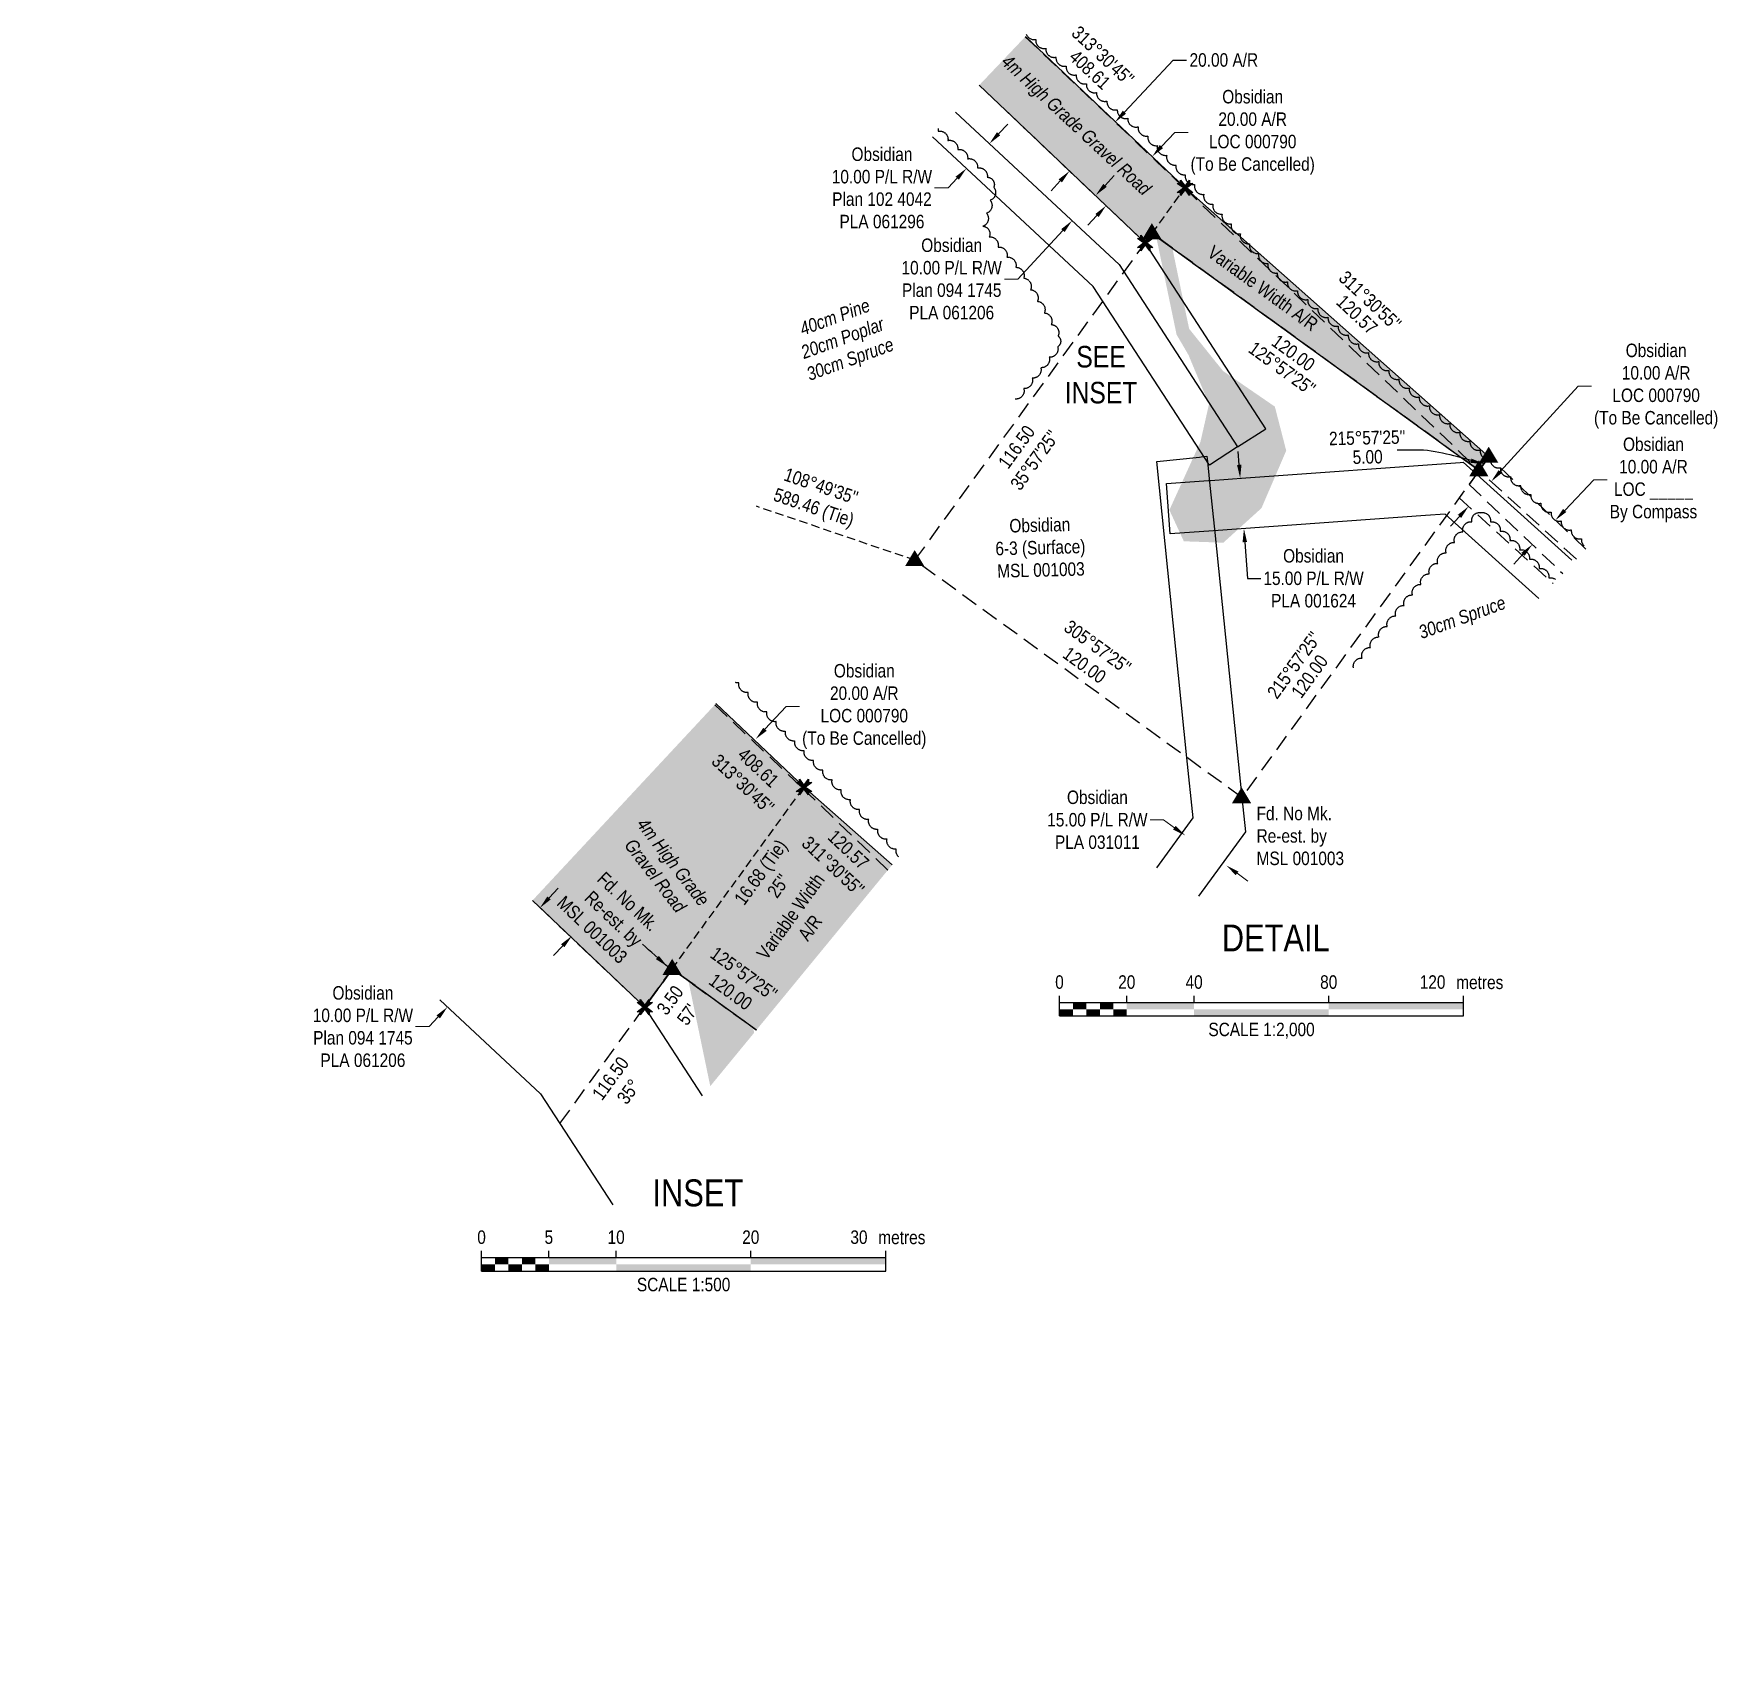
# Model space of a CAD drawing. Extents: x 615758 to 621285, y 5855650 to 5861424.
# Drawn here: x 617417 to 618667, y 5855650 to 5856859 of the extents above; entities that cross this region are included whole.
import ezdxf
from ezdxf.enums import TextEntityAlignment as Align

# ---------------------------------------------------------------- set-up
doc = ezdxf.new("R2010")
doc.units = 0
doc.header["$LTSCALE"] = 5
doc.header["$PDSIZE"] = 0.5
for name, pattern in [('0', [1, 1, 0]), ('foc-ACCESSROAD', [3.75, 2.5, -1.25]), ('foc-TIELINE', [1.875, 1.25, -0.625])]:
    doc.linetypes.add(name, pattern=pattern)
doc.layers.get('Defpoints').update_dxf_attribs({"color": 9})
for name, color, linetype in [('AS-ROADS', 254, 'Continuous'), ('C-AR', 13, 'foc-ACCESSROAD'), ('C-RW', 13, 'Continuous'), ('C-WS', 13, 'foc-ACCESSROAD'), ('DETAIL-T', 7, 'Continuous'), ('L-BD', 7, 'Continuous'), ('L-MON', 1, 'Continuous'), ('L-TIE', 7, 'foc-TIELINE'), ('P-PROPOSED', 10, 'Continuous'), ('P-PROPOSED-H', 21, 'Continuous'), ('P-TXT', 4, 'Continuous'), ('T-BUSH', 110, '0'), ('T-BUSH-T', 110, 'Continuous')]:
    doc.layers.add(name, color=color, linetype=linetype)
for name, color, linetype, lineweight in [('C-AR-T', 13, 'Continuous', 9), ('C-RW-T', 13, 'Continuous', 9), ('C-WS-T', 13, 'Continuous', 9), ('T-TEXT', 48, 'Continuous', 18)]:
    doc.layers.add(name, color=color, linetype=linetype, lineweight=lineweight)
doc.styles.add('80', font='ARIALN.TTF', dxfattribs={"height": 10})
doc.styles.add('80CG', font='ARIALN.TTF', dxfattribs={"height": 10})
doc.styles.add('80L', font='ARIALN.TTF', dxfattribs={"height": 10})
doc.styles.add('80LS', font='ARIALNI.TTF', dxfattribs={"height": 10})
doc.dimstyles.new('Compass 5 000', dxfattribs={"dimscale": 5, "dimtxt": 9, "dimasz": 2, "dimexe": 0.2, "dimexo": 0.0625, "dimgap": 0.5, "dimtad": 0, "dimtih": 1, "dimtoh": 1, "dimzin": 0, "dimdsep": 46, "dimtxsty": '80CG', "dimcen": 0.1, "dimse1": 1, "dimse2": 1, "dimclrd": 256, "dimclrt": 256, "dimaunit": 1, "dimadec": 4, "dimazin": 0, "dimtfac": 0.06, "dimtofl": 0, "dimtmove": 0, "dimatfit": 1, "dimfxl": 0.2, "dimtolj": 1, "dimtzin": 0, "dimlwd": -1, "dimarcsym": 0})

# ---------------------------------------------------------------- blocks, each defined once
blk = doc.blocks.new('*D477')
at = {"layer": 'C-AR-T', "transparency": 16777216}
for p, q in [((618254.5, 5856774.9), (618264.4, 5856785.5)), ((618264.4, 5856785.5), (618274.4, 5856785.5)), ((618206.7, 5856723.8), (618199.9, 5856716.5))]:
    blk.add_line(p, q, dxfattribs=at)
for points in [[(618253.3, 5856776.1), (618255.7, 5856773.8), (618247.7, 5856767.6)], [(618205.5, 5856724.9), (618207.9, 5856722.6), (618213.5, 5856731.1)]]:
    blk.add_solid(points, dxfattribs=at)
at = {"layer": 'Defpoints', "color": 0, "transparency": 16777216}
for p in [(618163.2, 5856846.5), (618129.1, 5856810), (618247.7, 5856767.6)]:
    blk.add_point(p, dxfattribs=at)
at = {"layer": 'C-AR-T', "transparency": 16777216, "insert": (618322.3, 5856785.5), "char_height": 10, "attachment_point": 5, "style": '80CG'}
blk.add_mtext('\\A1;Obsidian\\P20.00 A/R \\PLOC 000790\\P(To Be Cancelled)', dxfattribs=at)
blk = doc.blocks.new('*D476')
at = {"layer": 'C-RW-T', "transparency": 16777216}
for p, q in [((618256.1, 5856275), (618246.1, 5856275)), ((618264.2, 5856269.1), (618256.1, 5856275)), ((618310.7, 5856235.3), (618318.8, 5856229.4))]:
    blk.add_line(p, q, dxfattribs=at)
for points in [[(618265.1, 5856270.5), (618263.2, 5856267.8), (618272.3, 5856263.3)], [(618311.7, 5856236.6), (618309.7, 5856233.9), (618302.6, 5856241.2)]]:
    blk.add_solid(points, dxfattribs=at)
at = {"layer": 'Defpoints', "color": 0, "transparency": 16777216}
for p in [(618272.3, 5856263.3), (617842, 5855672.2), (617872.3, 5855650.1)]:
    blk.add_point(p, dxfattribs=at)
at = {"layer": 'C-RW-T', "transparency": 16777216, "insert": (618207, 5856275), "char_height": 10, "attachment_point": 5, "style": '80CG'}
blk.add_mtext('\\A1;Obsidian\\P15.00 P/L R/W\\PPLA 031011', dxfattribs=at)
blk = doc.blocks.new('STRIA')
blk.add_hatch(color=255).paths.add_polyline_path([(-0.04, 1.52), (-1.47, -0.87), (1.39, -0.87)])
blk = doc.blocks.new('STRIAA')
blk.add_blockref('STRIA', (0, 0))
blk = doc.blocks.new('STRIB')
at = {"color": 1}
blk.add_solid([(-1.12, -0.67), (-0.04, 1.13), (1.04, -0.67)], dxfattribs=at)
blk = doc.blocks.new('STRIBB')
blk.add_blockref('STRIB', (0, 0))
blk = doc.blocks.new('STRICC')
for name in ['STRIAA', 'STRIBB']:
    blk.add_blockref(name, (0, 0))
blk = doc.blocks.new('fdspike')
blk.add_blockref('STRICC', (0, 0))
blk = doc.blocks.new('TRIA')
blk.add_hatch(color=255).paths.add_polyline_path([(-0.04, 1.52), (-1.47, -0.87), (1.39, -0.87)])
blk = doc.blocks.new('TRIAA')
blk.add_blockref('TRIA', (0, 0))
blk = doc.blocks.new('TRIB')
at = {"color": 1}
blk.add_lwpolyline([(-1.12, -0.67), (-0.04, 1.13), (1.04, -0.67)], close=True, dxfattribs=at)
blk = doc.blocks.new('TRIBB')
blk.add_blockref('TRIB', (0, 0))
blk = doc.blocks.new('TRICC')
for name in ['TRIAA', 'TRIBB']:
    blk.add_blockref(name, (0, 0))
blk = doc.blocks.new('plspike')
blk.add_blockref('TRICC', (0, 0))
blk = doc.blocks.new('*D478')
at = {"layer": 'C-RW', "transparency": 16777216}
for p, q in [((618312.3, 5856538.6), (618311.6, 5856548.6)), ((618316.5, 5856481.3), (618318.4, 5856454.3)), ((618318.4, 5856454.3), (618328.4, 5856454.3))]:
    blk.add_line(p, q, dxfattribs=at)
for points in [[(618314, 5856538.8), (618310.7, 5856538.5), (618313, 5856528.7)], [(618318.1, 5856481.4), (618314.8, 5856481.1), (618315.8, 5856491.2)]]:
    blk.add_solid(points, dxfattribs=at)
at = {"layer": 'Defpoints', "color": 0, "transparency": 16777216}
for p in [(618384, 5856533.8), (618386.7, 5856496.4), (618315.8, 5856491.2)]:
    blk.add_point(p, dxfattribs=at)
at = {"layer": 'C-RW', "transparency": 16777216, "insert": (618367.5, 5856454.3), "char_height": 10, "attachment_point": 5, "style": '80CG'}
blk.add_mtext('\\A1;Obsidian\\P15.00 P/L R/W\\PPLA 001624', dxfattribs=at)
blk = doc.blocks.new('*D483')
at = {"layer": 'Defpoints', "color": 0, "transparency": 16777216}
for p in [(618181.8, 5856829), (618147.9, 5856792.6), (618186.3, 5856756.8)]:
    blk.add_point(p, dxfattribs=at)
at = {"layer": 'P-TXT', "transparency": 16777216}
for p, q in [((618227, 5856800.4), (618263.2, 5856839.2)), ((618263.2, 5856839.2), (618273.2, 5856839.2)), ((618179.4, 5856749.5), (618172.6, 5856742.2))]:
    blk.add_line(p, q, dxfattribs=at)
for points in [[(618225.8, 5856801.6), (618228.2, 5856799.3), (618220.2, 5856793.1)], [(618178.2, 5856750.6), (618180.7, 5856748.4), (618186.3, 5856756.8)]]:
    blk.add_solid(points, dxfattribs=at)
at = {"layer": 'P-TXT', "transparency": 16777216, "insert": (618300.9, 5856839.2), "char_height": 10, "attachment_point": 5, "style": '80CG'}
blk.add_mtext('\\A1;20.00 A/R', dxfattribs=at)
blk = doc.blocks.new('*D484')
at = {"layer": 'C-AR-T', "transparency": 16777216}
for p, q in [((618554, 5856504.8), (618575.6, 5856527.4)), ((618575.6, 5856527.4), (618585.6, 5856527.4)), ((618523, 5856472.2), (618516.1, 5856464.9))]:
    blk.add_line(p, q, dxfattribs=at)
for points in [[(618552.8, 5856505.9), (618555.2, 5856503.6), (618547.1, 5856497.5)], [(618521.8, 5856473.3), (618524.2, 5856471), (618529.9, 5856479.4)]]:
    blk.add_solid(points, dxfattribs=at)
at = {"layer": 'Defpoints', "color": 0, "transparency": 16777216}
for p in [(618529.9, 5856479.4), (618565, 5856480.5), (618547.8, 5856462.3)]:
    blk.add_point(p, dxfattribs=at)
at = {"layer": 'C-AR-T', "transparency": 16777216, "insert": (618619.9, 5856527.4), "char_height": 10, "attachment_point": 5, "style": '80CG'}
blk.add_mtext('\\A1;Obsidian\\P10.00 A/R \\PLOC _____\\PBy Compass', dxfattribs=at)
blk = doc.blocks.new('*U373')
at = {"color": 0}
for p, q in [((-150, 0), (-150, 15)), ((-100, 10), (-100, 15)), ((-50, 10), (-50, 15)), ((50, 10), (50, 15)), ((150.2, 0), (150.2, 15)), ((-150, 10), (150.2, 10)), ((-150, 0), (150.2, 0))]:
    blk.add_line(p, q, dxfattribs=at)
for points in [[(-150, 5), (-140, 5), (-150, 0), (-140, 0)], [(-140, 10), (-130, 10), (-140, 5), (-130, 5)], [(-130, 5), (-120, 5), (-130, 0), (-120, 0)], [(-120, 10), (-110, 10), (-120, 5), (-110, 5)], [(-110, 5), (-100, 5), (-110, 0), (-100, 0)], [(-100, 10), (-50, 10), (-100, 5), (-50, 5)], [(-50, 5), (50, 5), (-50, 0), (50, 0)], [(50, 10), (150.2, 10), (50, 5), (150.2, 5)]]:
    blk.add_solid(points, dxfattribs=at)
at = {"color": 0, "style": '80'}
blk.add_text('metres', height=10, dxfattribs=at).set_placement((162.2, 20), align=Align.CENTER)
at = {"color": 0, "char_height": 10, "style": '80'}
for s, insert, attachment_point in [('0', (-150, 30.2), 2), ('20', (-100, 30.2), 2), ('40', (-50, 30.2), 2), ('80', (50, 30.2), 2), ('120', (136.7, 30.2), 3), ('SCALE 1:2,000', (0.1, -5), 2)]:
    blk.add_mtext(s, dxfattribs=dict(at, insert=insert, attachment_point=attachment_point))
blk = doc.blocks.new('*D489')
at = {"layer": 'C-AR-T', "transparency": 16777216}
for p, q in [((618506.1, 5856533.6), (618563.9, 5856597.1)), ((618563.9, 5856597.1), (618573.9, 5856597.1)), ((618475.8, 5856500.3), (618469.1, 5856493))]:
    blk.add_line(p, q, dxfattribs=at)
for points in [[(618504.9, 5856534.7), (618507.3, 5856532.5), (618499.4, 5856526.2)], [(618474.6, 5856501.5), (618477.1, 5856499.2), (618482.6, 5856507.7)]]:
    blk.add_solid(points, dxfattribs=at)
at = {"layer": 'Defpoints', "color": 0, "transparency": 16777216}
for p in [(618482.6, 5856507.7), (618549, 5856481), (618532.2, 5856462.6)]:
    blk.add_point(p, dxfattribs=at)
at = {"layer": 'C-AR-T', "transparency": 16777216, "insert": (618621.9, 5856597.1), "char_height": 10, "attachment_point": 5, "style": '80CG'}
blk.add_mtext('\\A1;Obsidian\\P10.00 A/R \\PLOC 000790\\P(To Be Cancelled)', dxfattribs=at)
blk = doc.blocks.new('TEMP')
h = blk.add_hatch(color=255)
h.dxf.hatch_style = 1
h.paths.add_polyline_path([(0, 0.25), (-0.67, 1.15), (-0.67, 0.67), (-1.15, 0.67), (-0.25, 0), (-1.15, -0.67), (-0.67, -0.67), (-0.67, -1.15), (0, -0.25), (0.67, -1.15), (0.67, -0.67), (1.15, -0.67), (0.25, 0), (1.15, 0.67), (0.67, 0.67), (0.67, 1.15)])
h.paths.add_polyline_path([(0.57, 0.85), (0.57, 0.57), (0.85, 0.57), (0.08, 0), (0.85, -0.57), (0.57, -0.57), (0.57, -0.85), (0, -0.08), (-0.57, -0.85), (-0.57, -0.57), (-0.85, -0.57), (-0.08, 0), (-0.85, 0.57), (-0.57, 0.57), (-0.57, 0.85), (0, 0.08)], flags=16)
h = blk.add_hatch(color=1)
h.dxf.hatch_style = 1
h.paths.add_polyline_path([(0, 0.08), (-0.57, 0.85), (-0.57, 0.57), (-0.85, 0.57), (-0.08, 0), (-0.85, -0.57), (-0.57, -0.57), (-0.57, -0.85), (0, -0.08), (0.57, -0.85), (0.57, -0.57), (0.85, -0.57), (0.08, 0), (0.85, 0.57), (0.57, 0.57), (0.57, 0.85)])
at = {"color": 1}
for p, q in [((-0.08, 0), (0.08, 0)), ((0, 0.08), (0, -0.08))]:
    blk.add_line(p, q, dxfattribs=at)
at = {"color": 255, "flags": 128}
blk.add_lwpolyline([(-0.25, 0), (-1.15, 0.67), (-0.67, 0.67), (-0.67, 1.15), (0, 0.25), (0.67, 1.15), (0.67, 0.67), (1.15, 0.67), (0.25, 0), (1.15, -0.67), (0.67, -0.67), (0.67, -1.15), (0, -0.25), (-0.67, -1.15), (-0.67, -0.67), (-1.15, -0.67)], close=True, dxfattribs=at)
at = {"color": 1, "flags": 128}
blk.add_lwpolyline([(-0.08, 0), (-0.85, 0.57), (-0.57, 0.57), (-0.57, 0.85), (0, 0.08), (0.57, 0.85), (0.57, 0.57), (0.85, 0.57), (0.08, 0), (0.85, -0.57), (0.57, -0.57), (0.57, -0.85), (0, -0.08), (-0.57, -0.85), (-0.57, -0.57), (-0.85, -0.57)], close=True, dxfattribs=at)
blk = doc.blocks.new('*D490')
at = {"layer": 'C-RW-T', "transparency": 16777216}
for p, q in [((618133.6, 5856784.4), (618140.4, 5856791.7)), ((618102.9, 5856751.5), (618096.1, 5856744.2)), ((618096.1, 5856744.2), (618086.1, 5856744.2))]:
    blk.add_line(p, q, dxfattribs=at)
for points in [[(618132.4, 5856785.6), (618134.8, 5856783.3), (618126.8, 5856777.1)], [(618101.7, 5856752.6), (618104.2, 5856750.4), (618109.8, 5856758.8)]]:
    blk.add_solid(points, dxfattribs=at)
at = {"layer": 'Defpoints', "color": 0, "transparency": 16777216}
for p in [(618125.9, 5856777.9), (618108.9, 5856759.6), (618109.8, 5856758.8)]:
    blk.add_point(p, dxfattribs=at)
at = {"layer": 'C-RW-T', "transparency": 16777216, "insert": (618047, 5856744.2), "char_height": 10, "attachment_point": 5, "style": '80CG'}
blk.add_mtext('\\A1;Obsidian\\P10.00 P/L R/W\\PPlan 102 4042\\PPLA 061296', dxfattribs=at)
blk = doc.blocks.new('*D491')
at = {"layer": 'C-RW-T', "transparency": 16777216}
for p, q in [((618212.7, 5856746.1), (618219.5, 5856753.4)), ((618181.4, 5856712.6), (618147.9, 5856676.6)), ((618147.9, 5856676.6), (618137.9, 5856676.6))]:
    blk.add_line(p, q, dxfattribs=at)
for points in [[(618211.4, 5856747.3), (618213.9, 5856745), (618205.8, 5856738.8)], [(618180.2, 5856713.7), (618182.6, 5856711.4), (618188.2, 5856719.9)]]:
    blk.add_solid(points, dxfattribs=at)
at = {"layer": 'Defpoints', "color": 0, "transparency": 16777216}
for p in [(618172.7, 5856769.7), (618155.1, 5856750.8), (618188.2, 5856719.9)]:
    blk.add_point(p, dxfattribs=at)
at = {"layer": 'C-RW-T', "transparency": 16777216, "insert": (618098.8, 5856676.6), "char_height": 10, "attachment_point": 5, "style": '80CG'}
blk.add_mtext('\\A1;Obsidian\\P10.00 P/L R/W\\PPlan 094 1745 \\PPLA 061206', dxfattribs=at)
blk = doc.blocks.new('*D492')
at = {"layer": 'C-AR-T', "transparency": 16777216}
for p, q in [((617960.1, 5856342.3), (617975.9, 5856359.2)), ((617975.9, 5856359.2), (617985.9, 5856359.2)), ((617810, 5856181.5), (617803.1, 5856174.2))]:
    blk.add_line(p, q, dxfattribs=at)
for points in [[(617958.9, 5856343.4), (617961.4, 5856341.1), (617953.3, 5856335)], [(617808.7, 5856182.6), (617811.2, 5856180.4), (617816.8, 5856188.8)]]:
    blk.add_solid(points, dxfattribs=at)
at = {"layer": 'Defpoints', "color": 0, "transparency": 16777216}
for p in [(617553.7, 5856708.3), (617417.1, 5856562.1), (617953.3, 5856335)]:
    blk.add_point(p, dxfattribs=at)
at = {"layer": 'C-AR-T', "transparency": 16777216, "insert": (618033.9, 5856359.2), "char_height": 10, "attachment_point": 5, "style": '80CG'}
blk.add_mtext('\\A1;Obsidian\\P20.00 A/R \\PLOC 000790\\P(To Be Cancelled)', dxfattribs=at)
blk = doc.blocks.new('*D493')
at = {"layer": 'C-RW-T', "transparency": 16777216}
for p, q in [((617799.8, 5856217), (617806.6, 5856224.3)), ((617710.7, 5856121.4), (617700.7, 5856121.4)), ((617717.5, 5856128.7), (617710.7, 5856121.4))]:
    blk.add_line(p, q, dxfattribs=at)
for points in [[(617798.6, 5856218.1), (617801, 5856215.8), (617793, 5856209.6)], [(617716.3, 5856129.8), (617718.8, 5856127.5), (617724.4, 5856136)]]:
    blk.add_solid(points, dxfattribs=at)
at = {"layer": 'Defpoints', "color": 0, "transparency": 16777216}
for p in [(617805, 5856198.4), (617724.4, 5856136), (617736.4, 5856124.8)]:
    blk.add_point(p, dxfattribs=at)
at = {"layer": 'C-RW-T', "transparency": 16777216, "insert": (617661.6, 5856121.4), "char_height": 10, "attachment_point": 5, "style": '80CG'}
blk.add_mtext('\\A1;Obsidian\\P10.00 P/L R/W\\PPlan 094 1745 \\PPLA 061206', dxfattribs=at)
blk = doc.blocks.new('*U494')
at = {"color": 0}
for p, q in [((-150, 0), (-150, 15)), ((-100, 10), (-100, 15)), ((-50, 10), (-50, 15)), ((50, 10), (50, 15)), ((150.2, 0), (150.2, 15)), ((-150, 10), (150.2, 10)), ((-150, 0), (150.2, 0))]:
    blk.add_line(p, q, dxfattribs=at)
for points in [[(-150, 5), (-140, 5), (-150, 0), (-140, 0)], [(-140, 10), (-130, 10), (-140, 5), (-130, 5)], [(-130, 5), (-120, 5), (-130, 0), (-120, 0)], [(-120, 10), (-110, 10), (-120, 5), (-110, 5)], [(-110, 5), (-100, 5), (-110, 0), (-100, 0)], [(-100, 10), (-50, 10), (-100, 5), (-50, 5)], [(-50, 5), (50, 5), (-50, 0), (50, 0)], [(50, 10), (150.2, 10), (50, 5), (150.2, 5)]]:
    blk.add_solid(points, dxfattribs=at)
at = {"color": 0, "style": '80'}
blk.add_text('metres', height=10, dxfattribs=at).set_placement((162.2, 20), align=Align.CENTER)
at = {"color": 0, "char_height": 10, "style": '80'}
for s, insert, attachment_point in [('0', (-150, 30.2), 2), ('5', (-100, 30.2), 2), ('10', (-50, 30.2), 2), ('20', (50, 30.2), 2), ('30', (136.7, 30.2), 3), ('SCALE 1:500', (0.1, -5), 2)]:
    blk.add_mtext(s, dxfattribs=dict(at, insert=insert, attachment_point=attachment_point))

msp = doc.modelspace()

# ---------------------------------------------------------------- hatches: boundary and pattern name
at = {"layer": 'AS-ROADS'}
h = msp.add_hatch(color=256, dxfattribs=at)
h.dxf.hatch_style = 1
h.paths.add_polyline_path([(618141.446, 5856843.891), (618134.558, 5856836.641), (618221.098, 5856753.077), (618248.767, 5856717.177), (618258.391, 5856670.847), (618265.804, 5856635.284), (618274.6, 5856620.265), (618289.872, 5856583.705), (618283.509, 5856555.668), (618260.45, 5856505.037), (618271.198, 5856481.825), (618300.522, 5856480.799), (618328.819, 5856506.433), (618347.213, 5856549.131), (618338.755, 5856581.856), (618300.337, 5856608.251), (618275.104, 5856639.674), (618268.182, 5856672.881), (618258.091, 5856721.461), (618228.571, 5856759.762)])
h = msp.add_hatch(color=256, dxfattribs=at)
h.dxf.hatch_style = 1
h.paths.add_polyline_path([(617864.293, 5856297.521), (617836.653, 5856267.858), (617895.897, 5856190.993), (617919.534, 5856077.203), (617952.144, 5856116.89), (617933.191, 5856208.13)])
at = {"layer": 'P-PROPOSED-H'}
h = msp.add_hatch(color=256, dxfattribs=at)
h.dxf.hatch_style = 1
h.paths.add_polyline_path([(618247.651, 5856710.474), (618490.401, 5856534.387), (618497.738, 5856544.502), (618272.124, 5856744.211), (618153.444, 5856856.521), (618119.195, 5856820.477), (618242.519, 5856703.399), (618247.653, 5856710.476)])
h = msp.add_hatch(color=256, dxfattribs=at)
h.dxf.hatch_style = 1
h.paths.add_polyline_path([(617891.433, 5856164.18), (617953.738, 5856118.83), (618054.488, 5856241.446), (617989.323, 5856299.129), (617923.776, 5856361.356), (617787.475, 5856215.082), (617870.903, 5856135.879), (617891.438, 5856164.188)])

# ---------------------------------------------------------------- linework, layer by layer
at = {"layer": 'C-AR'}
for points in [[(618153.444, 5856856.521), (618271.87, 5856743.995), (618490.356, 5856534.38), (618247.606, 5856710.467), (618242.519, 5856703.399), (618119.195, 5856820.477)], [(618562.704, 5856468.566), (618490.403, 5856534.389), (618475.638, 5856514.035), (618545.469, 5856450.46)], [(618569.743, 5856475.961), (618497.738, 5856544.502), (618482.933, 5856524.092), (618552.513, 5856457.859)], [(617922.899, 5856360.415), (617988.308, 5856298.264), (618051.421, 5856237.714)], [(617953.735, 5856118.827), (617891.252, 5856164.152), (617870.903, 5856135.879), (617787.475, 5856215.082)]]:
    msp.add_lwpolyline(points, dxfattribs=at)
at = {"layer": 'C-RW'}
for points in [[(618101.64, 5856800.563), (618223.161, 5856687.326), (618311.121, 5856551.891), (618332.099, 5856565.446), (618242.519, 5856703.399), (618119.195, 5856820.477)], [(618101.64, 5856800.563), (618223.161, 5856687.326), (618311.121, 5856551.891), (618290.155, 5856538.275), (618203.869, 5856671.131), (618084.597, 5856782.273)], [(618251.103, 5856239.441), (618278.082, 5856276.502), (618273.528, 5856321.064), (618251.035, 5856541.173), (618282.755, 5856544.414), (618284.102, 5856544.551), (618288.362, 5856544.987), (618288.758, 5856541.11), (618289.808, 5856530.847), (618290.341, 5856525.631), (618294.157, 5856488.286), (618314.254, 5856291.632), (618316.871, 5856266.031), (618282.123, 5856218.297)], [(618534.841, 5856439.294), (618465.266, 5856502.029), (618450.687, 5856500.978), (618293.241, 5856489.614), (618260.967, 5856487.285), (618258.267, 5856524.71), (618289.425, 5856526.959), (618291.015, 5856527.073), (618317.315, 5856528.97), (618476.248, 5856540.441), (618478.516, 5856540.605), (618559.308, 5856467.756)], [(617913.652, 5856070.045), (617870.903, 5856135.879), (617787.475, 5856215.082)], [(617718.694, 5856141.27), (617793.473, 5856071.589), (617847.089, 5855989.035)]]:
    msp.add_lwpolyline(points, dxfattribs=at)
at = {"layer": 'C-WS'}
msp.add_lwpolyline([(618490.447, 5856534.394), (618314.254, 5856291.632), (618071.519, 5856467.717), (618247.587, 5856710.477)], close=True, dxfattribs=at)
msp.add_lwpolyline([(617807.9, 5856049.375), (617891.174, 5856164.191), (617953.818, 5856118.927)], dxfattribs=at)
at = {"layer": 'L-TIE'}
for p, q in [((618247.587, 5856710.477), (618272.071, 5856744.258)), ((618071.537, 5856467.72), (617953.818, 5856507.855)), ((617891.174, 5856164.191), (617989.113, 5856299.315))]:
    msp.add_line(p, q, dxfattribs=at)
at = {"layer": 'P-PROPOSED'}
for points in [[(618119.195, 5856820.477), (618242.519, 5856703.399), (618247.653, 5856710.476), (618247.651, 5856710.474), (618490.401, 5856534.387), (618497.738, 5856544.502), (618272.124, 5856744.211), (618153.624, 5856856.71)], [(618054.488, 5856241.446), (617989.323, 5856299.129), (617923.776, 5856361.356)], [(617787.475, 5856215.082), (617870.903, 5856135.879), (617891.438, 5856164.188), (617891.433, 5856164.18), (617953.818, 5856118.927)]]:
    msp.add_lwpolyline(points, dxfattribs=at)
at = {"layer": 'T-BUSH', "flags": 128}
for points in [[(618154.207, 5856858.487, 0.37719461), (618161.229, 5856854.536, 0.52056705), (618168.751, 5856847.952, 0.52056705), (618176.273, 5856841.368, 0.52056705), (618183.795, 5856834.784, 0.52056705), (618191.317, 5856828.2, 0.52056705), (618198.839, 5856821.616, 0.52056705), (618206.388, 5856815.064, 0.52056705), (618214.1, 5856808.703, 0.52056705), (618221.811, 5856802.342, 0.52056705), (618229.522, 5856795.982, 0.52056705), (618237.234, 5856789.621, 0.52056705), (618244.574, 5856782.858, 0.52056705), (618251.509, 5856775.659, 0.52056705), (618258.444, 5856768.46, 0.52056705), (618265.379, 5856761.26, 0.52056705), (618272.314, 5856754.061, 0.52056705), (618279.214, 5856746.828, 0.52056705), (618286.009, 5856739.497, 0.52056705), (618292.805, 5856732.166, 0.52056705), (618299.601, 5856724.835, 0.52056705), (618306.397, 5856717.504, 0.52056705), (618313.192, 5856710.173, 0.52056705), (618319.988, 5856702.841, 0.52056705), (618326.784, 5856695.51, 0.52056705), (618333.58, 5856688.179, 0.52056705), (618340.597, 5856681.077, 0.52056705), (618348.128, 5856674.503, 0.52056705), (618355.658, 5856667.929, 0.52056705), (618363.189, 5856661.355, 0.52056705), (618370.72, 5856654.781, 0.52056705), (618378.25, 5856648.207, 0.52056705), (618385.781, 5856641.633, 0.52056705), (618393.312, 5856635.059, 0.52056705), (618400.842, 5856628.486, 0.52056705), (618408.373, 5856621.912, 0.52056705), (618415.904, 5856615.338, 0.52056705), (618423.434, 5856608.764, 0.52056705), (618430.965, 5856602.19, 0.52056705), (618438.496, 5856595.616, 0.52056705), (618446.026, 5856589.042, 0.52056705), (618453.557, 5856582.468, 0.52056705), (618461.088, 5856575.895, 0.52056705), (618468.618, 5856569.321, 0.52056705), (618476.149, 5856562.747, 0.52056705), (618483.68, 5856556.173, 0.52056705), (618491.21, 5856549.599, 0.52056705), (618498.741, 5856543.025, 0.52056705), (618506.272, 5856536.451, 0.52056705), (618513.799, 5856529.873, 0.52056705), (618521.315, 5856523.283, 0.52056705), (618528.832, 5856516.693, 0.52056705), (618536.348, 5856510.103, 0.52056705), (618543.864, 5856503.512, 0.52056705), (618551.381, 5856496.922, 0.52056705), (618558.897, 5856490.332, 0.52056705), (618566.413, 5856483.742, 0.24728974), (618568.501, 5856478.451, 0.24728974)], [(618088.655, 5856788.316, -0.08298721), (618088.707, 5856786.305, -0.52056705), (618096.015, 5856779.485, -0.52056705), (618103.324, 5856772.665, -0.52056705), (618110.632, 5856765.845, -0.52056705), (618117.941, 5856759.025, -0.52056705), (618125.249, 5856752.205, -0.52056705), (618130.064, 5856744.685, -0.52056705), (618127.372, 5856735.058, -0.52056705), (618124.681, 5856725.431, -0.52056705), (618121.989, 5856715.804, -0.52056705), (618126.676, 5856707.851, -0.52056705), (618133.26, 5856700.329, -0.52056705), (618139.843, 5856692.807, -0.52056705), (618146.427, 5856685.285, -0.52056705), (618152.268, 5856677.224, -0.52056705), (618157.373, 5856668.629, -0.52056705), (618162.477, 5856660.035, -0.52056705), (618167.582, 5856651.44, -0.52056705), (618172.687, 5856642.845, -0.52056705), (618177.826, 5856634.273, -0.52056705), (618177.517, 5856626.281, -0.52056705), (618171.221, 5856618.517, -0.52056705), (618164.925, 5856610.752, -0.52056705), (618158.63, 5856602.987, -0.52056705), (618152.334, 5856595.222, -0.52056705), (618146.038, 5856587.458)], [(618397.124, 5856387.898, -0.49063414), (618403.505, 5856395.139, -0.52056705), (618409.749, 5856402.946, -0.52056705), (618415.993, 5856410.752, -0.52056705), (618422.237, 5856418.558, -0.52056705), (618428.481, 5856426.365, -0.52056705), (618434.725, 5856434.171, -0.52056705), (618440.969, 5856441.978, -0.52056705), (618447.213, 5856449.784, -0.52056705), (618453.457, 5856457.59, -0.52056705), (618459.701, 5856465.397, -0.52056705), (618465.945, 5856473.203, -0.52056705), (618472.189, 5856481.009, -0.52056705), (618478.433, 5856488.816, -0.52056705), (618485.021, 5856496.333, -0.52056705), (618491.66, 5856503.073, -0.52056705), (618498.88, 5856496.161, -0.52056705), (618506.101, 5856489.248, -0.52056705), (618513.322, 5856482.335, -0.52056705), (618520.543, 5856475.423, -0.52056705), (618527.764, 5856468.51, -0.52056705), (618534.985, 5856461.597, -0.52056705), (618542.206, 5856454.685, -0.21522774), (618547.097, 5856453.552)], [(618059.46, 5856247.497, -0.266557), (618057.614, 5856253.287, -0.52056705), (618050.816, 5856260.62, -0.52056705), (618044.018, 5856267.954, -0.52056705), (618037.219, 5856275.288, -0.52056705), (618030.421, 5856282.622, -0.52056705), (618023.623, 5856289.955, -0.52056705), (618016.825, 5856297.289, -0.52056705), (618010.027, 5856304.623, -0.52056705), (618003.208, 5856311.937, -0.52056705), (617996.27, 5856319.139, -0.52056705), (617989.333, 5856326.341, -0.52056705), (617982.395, 5856333.543, -0.52056705), (617975.457, 5856340.745, -0.52056705), (617968.52, 5856347.947, -0.52056705), (617961.582, 5856355.149, -0.52056705), (617954.644, 5856362.351, -0.52056705), (617947.707, 5856369.553, -0.52056705), (617940.769, 5856376.755, -0.10450532), (617938.248, 5856376.887, -0.10450532)]]:
    msp.add_lwpolyline(points, format="xyb", dxfattribs=at)

# ---------------------------------------------------------------- block references
at = {"layer": 'DETAIL-T', "xscale": 0.99963444, "yscale": 0.99963444, "zscale": 0.99963444}
for name, p in [('*U373', (618328.781, 5856129.337)), ('*U494', (617899.645, 5855939.89))]:
    msp.add_blockref(name, p, dxfattribs=at)
at = {"layer": 'L-MON'}
for name, p, xscale, yscale, zscale in [('TEMP', (618272.071, 5856744.258), 5.000000000000002, 5.000000000000002, 5.000000000000002), ('TEMP', (618242.519, 5856703.399), 5.000000000000002, 5.000000000000002, 5.000000000000002), ('plspike', (618497.752, 5856544.517), 4.998172200000002, 4.998172200000002, 4.998172200000002), ('fdspike', (618490.447, 5856534.394), 4.998172200000002, 4.998172200000002, 4.998172200000002), ('fdspike', (618071.519, 5856467.717), 4.998172200000002, 4.998172200000002, 4.998172200000002), ('TEMP', (617989.113, 5856299.315), 5.000000000000002, 5.000000000000002, 5.000000000000002), ('TEMP', (617870.903, 5856135.879), 5.000000000000002, 5.000000000000002, 5.000000000000002)]:
    msp.add_blockref(name, p, dxfattribs=dict(at, xscale=xscale, yscale=yscale, zscale=zscale))
at = {"layer": 'L-MON', "color": 2, "xscale": 4.9981722, "yscale": 4.9981722, "zscale": 4.9981722}
for p in [(618247.651, 5856710.474), (617891.438, 5856164.188)]:
    msp.add_blockref('plspike', p, dxfattribs=at)

# ---------------------------------------------------------------- texts
at = {"layer": 'C-WS-T', "insert": (618164.65, 5856477.157), "char_height": 9.99634, "width": 253.57979, "attachment_point": 5, "rotation": 1.465225, "style": '80CG'}
msp.add_mtext('\\A1;Obsidian\\P6-3 (Surface)\\PMSL 001003', dxfattribs=at)
at = {"layer": 'DETAIL-T', "color": 3, "attachment_point": 5, "style": '80CG'}
for s, insert, char_height, width in [('SEE\\PINSET', (618209.684, 5856605.46), 16, 53.79165), ('DETAIL', (618339.437, 5856187.264), 19.9927, 223.77619), ('INSET', (617910.301, 5855997.817), 19.9927, 223.77619)]:
    msp.add_mtext(s, dxfattribs=dict(at, insert=insert, char_height=char_height, width=width))
at = {"layer": 'L-BD', "style": '80L'}
for s, height, rotation, p in [("313°30'45''", 9.99634, 316.9494, (618211.155, 5856842.49)), ('408.61', 9.9963, 316.9494, (618201.431, 5856832.081)), ("311°30'55''", 9.99634, 316.9259, (618409.547, 5856660.597)), ('120.57', 9.9963, 316.9259, (618399.818, 5856650.191)), ('120.00', 9.9963, 324.0565, (618352.547, 5856621.753)), ("125°57'25''", 9.99634, 324.0565, (618344.186, 5856610.22)), ("215°57'25''", 9.99634, 1.252561, (618407.354, 5856558.747)), ('5.00', 9.9963, 1.252561, (618407.665, 5856544.506)), ("215°57'25''", 9.99634, 54.0347, (618353.011, 5856389.917)), ('120.00', 9.9963, 54.0347, (618364.54, 5856381.551))]:
    msp.add_text(s, height=height, rotation=rotation, dxfattribs=at).set_placement(p, align=Align.MIDDLE)
for s, p in [('3.50', (617887.151, 5856129.12)), ("57' ", (617902.225, 5856121.456))]:
    msp.add_text(s, height=9.9963, rotation=54.0347, dxfattribs=at).set_placement(p)
for s, insert, char_height, width, attachment_point, rotation in [("116.50\\P35°57'25''", (618142.922, 5856554.868), 9.9963, 46.74245, 2, 54.0347), ("305°57'25''\\P120.00", (618210.155, 5856407.44), 9.99634, 51.93864, 2, 324.0565), ("408.61\\P313°30'45'' ", (617958.641, 5856317.495), 9.99634, 50.22687, 2, 316.9494), ("\\pi5.5774;16.68 (Tie)\\P\\pi24.18246;25''", (617933.339, 5856212.16), 9.99634, 64.60728, 1, 54.0347), ("120.57\\P311°30'55'' ", (618025.57, 5856256.554), 9.99634, 50.22133, 2, 316.9259), ("125°57'25''\\P120.00", (617947.426, 5856164.833), 9.99634, 51.93864, 2, 324.0565)]:
    msp.add_mtext(s, dxfattribs=dict(at, insert=insert, char_height=char_height, width=width, attachment_point=attachment_point, rotation=rotation))
at = {"layer": 'L-BD', "color": 2, "insert": (618003.456, 5856527.602), "char_height": 9.99634, "width": 64.43717, "attachment_point": 2, "rotation": 341.1737, "style": '80L'}
msp.add_mtext("108°49'35'' 589.46 (Tie)", dxfattribs=at)
at = {"layer": 'L-MON', "style": '80L'}
for s, p in [('Fd. No Mk.', (617834.729, 5856230.023)), ('Re-est. by', (617825.381, 5856215.916)), ('MSL 001003', (617804.855, 5856212.178))]:
    msp.add_text(s, height=10, rotation=316.488113, dxfattribs=at).set_placement(p)
at = {"layer": 'P-TXT', "attachment_point": 5, "style": '80CG'}
for s, insert, char_height, rotation in [('\\A1;Variable Width A/R', (618329.87, 5856669.708), 9.99634, 324.056496), ('\\A1;Variable Width\\P A/R', (617985.964, 5856198.359), 10, 54.056496)]:
    msp.add_mtext(s, dxfattribs=dict(at, insert=insert, char_height=char_height, rotation=rotation))
at = {"layer": 'T-BUSH-T', "style": '80LS'}
msp.add_text('30cm Spruce', height=9.99634, rotation=20, dxfattribs=at).set_placement((618477.731, 5856425.377), align=Align.MIDDLE_CENTER)
at = {"layer": 'T-BUSH-T', "insert": (618010.261, 5856653.163), "char_height": 9.99634, "width": 67.82931, "attachment_point": 2, "rotation": 20, "style": '80LS'}
msp.add_mtext('40cm Pine\\P20cm Poplar\\P30cm Spruce', dxfattribs=at)
at = {"layer": 'T-TEXT', "char_height": 9.99634, "attachment_point": 2, "style": '80LS'}
for insert, width, rotation in [((618194.798, 5856794.735), 145.78339, 317.021204), ((617896.011, 5856246.801), 77.46594, 307.623408)]:
    msp.add_mtext('4m High Grade Gravel Road', dxfattribs=dict(at, insert=insert, width=width, rotation=rotation))

# ---------------------------------------------------------------- dimensions: what is measured, and where the dimension line sits
at = {"layer": 'C-AR-T'}
for base, p1, p2, angle, text, picture, middle in [((618247.652, 5856767.617), (618129.076, 5856809.964), (618163.208, 5856846.502), 46.949365, 'Obsidian\\P20.00 A/R \\PLOC 000790\\P(To Be Cancelled)', '*D477', (618322.322, 5856785.497)), ((617953.309, 5856334.952), (617417.132, 5856562.141), (617553.661, 5856708.291), 46.949365, 'Obsidian\\P20.00 A/R \\PLOC 000790\\P(To Be Cancelled)', '*D492', (618033.903, 5856359.174)), ((618482.55, 5856507.742), (618548.998, 5856481.044), (618532.174, 5856462.564), 227.685089, 'Obsidian\\P10.00 A/R \\PLOC 000790\\P(To Be Cancelled)', '*D489', (618621.876, 5856597.107)), ((618529.863, 5856479.43), (618565.044, 5856480.455), (618547.806, 5856462.348), 226.408766, 'Obsidian\\P10.00 A/R \\PLOC _____\\PBy Compass', '*D484', (618619.9, 5856527.447))]:
    dim = msp.add_linear_dim(base=base, p1=p1, p2=p2, angle=angle, text=text, dimstyle='Compass 5 000', dxfattribs=at)
    dim.commit()
    dim.dimension.update_dxf_attribs({"geometry": picture, "text_midpoint": middle, "dimtype": 161})
at = {"layer": 'C-RW'}
dim = msp.add_linear_dim(base=(618315.751, 5856491.238), p1=(618383.975, 5856533.781), p2=(618386.676, 5856496.358), angle=274.128383, text='Obsidian\\P15.00 P/L R/W\\PPLA 001624', dimstyle='Compass 5 000', dxfattribs=at)
dim.commit()
dim.dimension.update_dxf_attribs({"geometry": '*D478', "text_midpoint": (618367.506, 5856454.25), "dimtype": 161})
at = {"layer": 'C-RW-T', "color": 2}
dim = msp.add_aligned_dim(p1=(618125.941, 5856777.919), p2=(618108.898, 5856759.628), distance=1.188, text='Obsidian\\P10.00 P/L R/W\\PPlan 102 4042\\PPLA 061296', dimstyle='Compass 5 000', dxfattribs=at)
dim.commit()
dim.dimension.update_dxf_attribs({"geometry": '*D490', "text_midpoint": (618047.046, 5856744.187)})
for base, p1, p2, picture, middle in [((618188.213, 5856719.892), (618172.7, 5856769.681), (618155.077, 5856750.769), '*D491', (618098.802, 5856676.616)), ((617724.358, 5856135.992), (617805.023, 5856198.423), (617736.396, 5856124.775), '*D493', (617661.637, 5856121.36))]:
    dim = msp.add_linear_dim(base=base, p1=p1, p2=p2, angle=227.021204, text='Obsidian\\P10.00 P/L R/W\\PPlan 094 1745 \\PPLA 061206', dimstyle='Compass 5 000', dxfattribs=at)
    dim.commit()
    dim.dimension.update_dxf_attribs({"geometry": picture, "text_midpoint": middle, "dimtype": 161})
at = {"layer": 'P-TXT'}
dim = msp.add_linear_dim(base=(618186.261, 5856756.808), p1=(618181.763, 5856828.954), p2=(618147.87, 5856792.645), angle=226.970505, text='20.00 A/R', dimstyle='Compass 5 000', dxfattribs=at)
dim.commit()
dim.dimension.update_dxf_attribs({"geometry": '*D483', "text_midpoint": (618300.931, 5856839.226), "dimtype": 161})

# ---------------------------------------------------------------- leaders
at = {"layer": 'L-BD', "path_type": 1}
msp.add_leader([(618494.099, 5856539.456), (618449.214, 5856549.382), (618429.47, 5856549.51)], dimstyle='Compass 5 000', dxfattribs=at)
at = {"layer": 'L-MON', "color": 2, "path_type": 1}
msp.add_leader([(617887.707, 5856166.085), (617869.149, 5856182.689)], dimstyle='Compass 5 000', override={"dimgap": 0.5, "dimtad": 0}, dxfattribs=at)

# ---------------------------------------------------------------- next in the draw order: texts
at = {"layer": 'L-BD', "insert": (617841.366, 5856085.97), "char_height": 9.9963, "width": 34.56212, "attachment_point": 2, "rotation": 54.0347, "style": '80L', "bg_fill": 3, "box_fill_scale": 1, "bg_fill_color": 256, "bg_fill_transparency": 0}
msp.add_mtext('116.50\\P35°', dxfattribs=at)

# ---------------------------------------------------------------- next in the draw order: dimensions: what is measured, and where the dimension line sits
at = {"layer": 'C-RW-T'}
dim = msp.add_linear_dim(base=(618272.253, 5856263.253), p1=(617872.311, 5855650.087), p2=(617841.976, 5855672.169), angle=143.947379, text='Obsidian\\P15.00 P/L R/W\\PPLA 031011', dimstyle='Compass 5 000', dxfattribs=at)
dim.commit()
dim.dimension.update_dxf_attribs({"geometry": '*D476', "text_midpoint": (618206.997, 5856275.023), "dimtype": 161})

# ---------------------------------------------------------------- next in the draw order: texts
at = {"layer": 'L-MON', "insert": (618325.178, 5856284.721), "char_height": 10, "width": 64.52019, "attachment_point": 1, "style": '80L', "bg_fill": 3, "box_fill_scale": 1.15, "bg_fill_color": 256, "bg_fill_true_color": 256, "bg_fill_transparency": 0}
msp.add_mtext('Fd. No Mk.\\PRe-est. by \\PMSL 001003', dxfattribs=at)

# ---------------------------------------------------------------- next in the draw order: block references
at = {"layer": 'L-MON', "color": 2, "xscale": 4.9981722, "yscale": 4.9981722, "zscale": 4.9981722}
msp.add_blockref('plspike', (618314.254, 5856291.632), dxfattribs=at)

doc.saveas('drawing.dxf')
